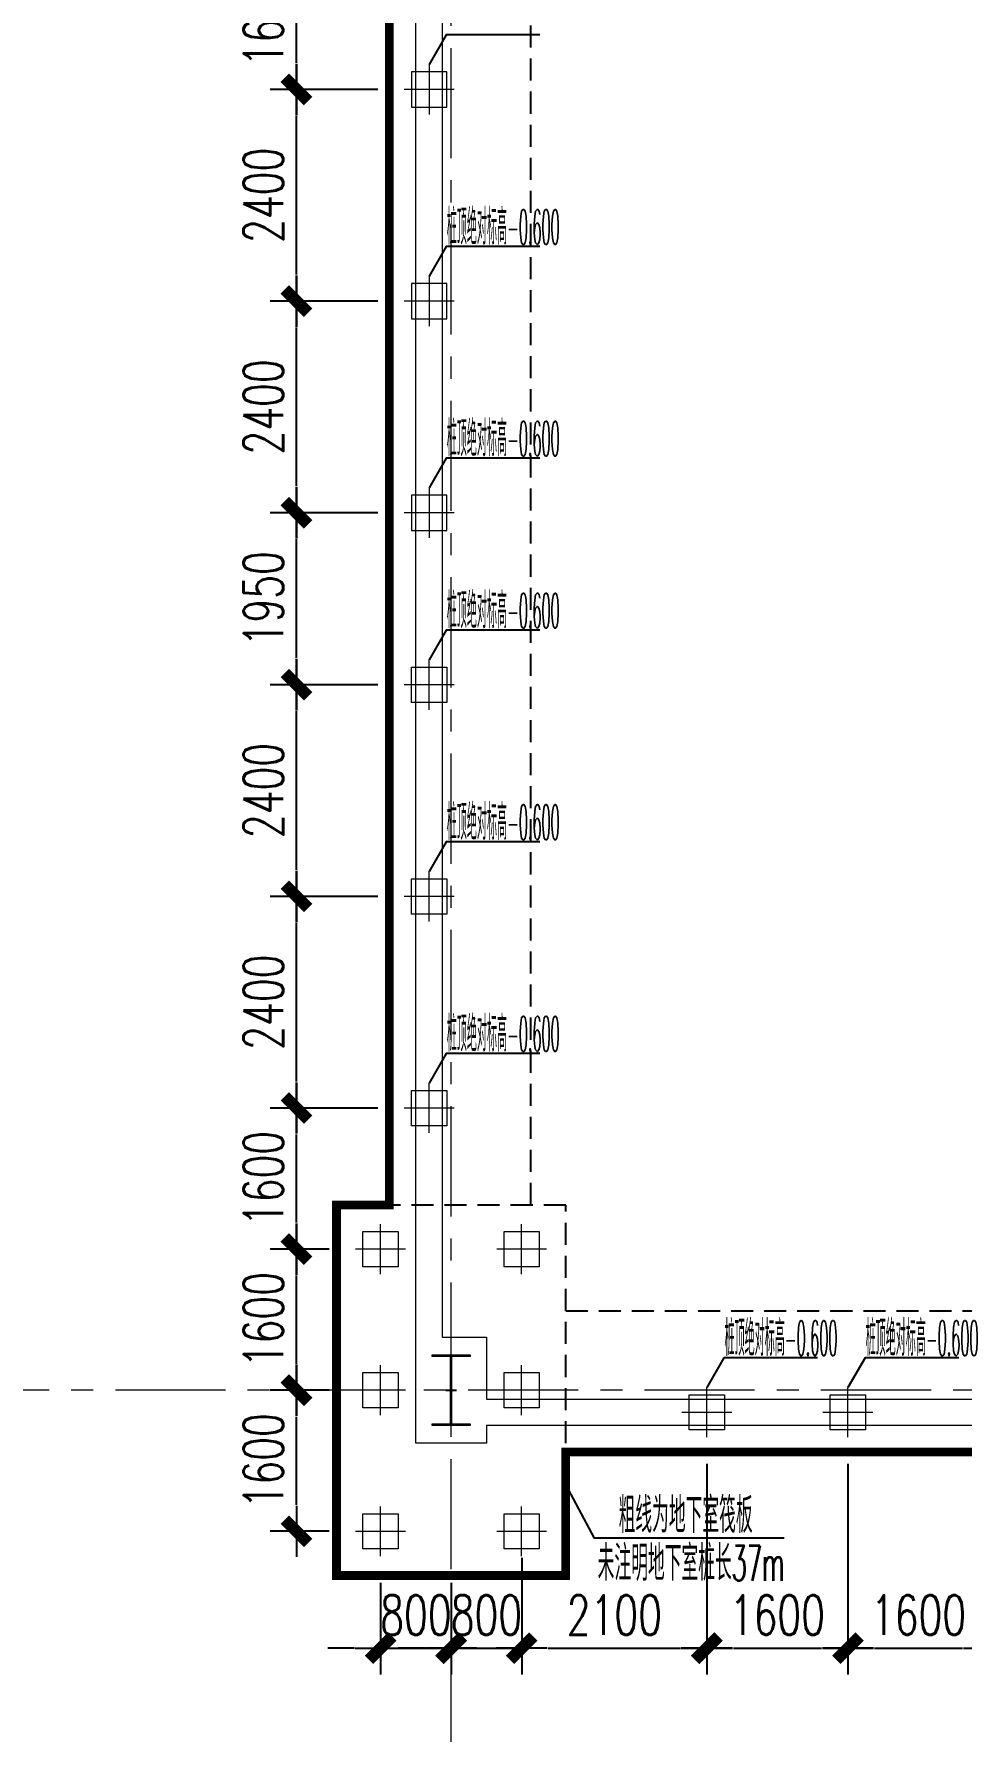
# Model space of a CAD drawing. Extents: x -1201378 to 2367219, y -619313 to 244905.
# Drawn here: x -706489 to -695976, y -205263 to -186019 of the extents above; entities that cross this region are included whole.
import ezdxf
from ezdxf.enums import TextEntityAlignment as Align

# ---------------------------------------------------------------- set-up
doc = ezdxf.new("R2010")
doc.units = 0
doc.header["$LTSCALE"] = 1000
doc.linetypes.add('CENTER', pattern=[2, 1.25, -0.25, 0.25, -0.25])
doc.linetypes.add('HIDDEN', pattern=[0.375, 0.25, -0.125])
doc.layers.get('0').update_dxf_attribs({"linetype": 'CONTINUOUS'})
doc.layers.get('Defpoints').update_dxf_attribs({"linetype": 'CONTINUOUS'})
for name, color, linetype in [('A-WINDOW', 140, 'CONTINUOUS'), ('S-BG', 131, 'CONTINUOUS'), ('S-CT1', 42, 'HIDDEN'), ('S-DIMZ', 115, 'CONTINUOUS'), ('S-DOTE1', 140, 'CENTER')]:
    doc.layers.add(name, color=color, linetype=linetype)
for name, color, linetype, lineweight in [('S-axis', 111, 'CONTINUOUS', 0), ('S-col', 2, 'CONTINUOUS', 0), ('S-ct', 2, 'CONTINUOUS', 0), ('S-dote', 5, 'CENTER', 0), ('S-zhuang', 1, 'CONTINUOUS', 0)]:
    doc.layers.add(name, color=color, linetype=linetype, lineweight=lineweight)
doc.styles.add('SS1', font='tj-romans1.shx', dxfattribs={"width": 0.7, "bigfont": 'tj-hztxt1.shx'})
doc.dimstyles.new('S-150-ARCHI', dxfattribs={"dimscale": 150, "dimtxt": 3, "dimasz": 2, "dimexe": 2, "dimexo": 2, "dimgap": 1, "dimtad": 1, "dimdec": 0, "dimzin": 0, "dimdsep": 46, "dimtxsty": 'SS1', "dimblk1": 'TT', "dimblk2": 'TT', "dimsah": 1, "dimcen": 1, "dimclrd": 256, "dimclre": 256, "dimclrt": 256, "dimadec": 0, "dimazin": 0, "dimtfac": 1, "dimtdec": 0, "dimtix": 1, "dimtmove": 2, "dimatfit": 0, "dimldrblk": 'TT', "dimfxl": 2, "dimtolj": 1, "dimtzin": 0, "dimarcsym": 0})

# ---------------------------------------------------------------- blocks, each defined once
blk = doc.blocks.new('w42343243')
at = {"layer": 'S-col'}
blk.add_lwpolyline([(-165069, 621020), (-164639, 621020), (-164639, 621002), (-164848, 621002), (-164848, 620238), (-164639, 620238), (-164639, 620220), (-165069, 620220), (-165069, 620238), (-164860, 620238), (-164860, 621002), (-165069, 621002)], close=True, dxfattribs=at)
blk = doc.blocks.new('42343')
at = {"layer": 'A-WINDOW'}
blk.add_blockref('w42343243', (18000, -17850), dxfattribs=at)
blk = doc.blocks.new('3#轴网')
at = {"layer": 'S-dote'}
for p, q in [((-101758.5, -363428.2), (-101758.5, -277944.2)), ((-78316.2, -301398.2), (-273210.6, -301398.2))]:
    blk.add_line(p, q, dxfattribs=at)
blk = doc.blocks.new('FZ-400')
for p, q in [((0, -283), (0, 283)), ((-283, 0), (283, 0))]:
    blk.add_line(p, q)
blk.add_lwpolyline([(200, -200), (-200, -200), (-200, 200), (200, 200)], close=True)
blk = doc.blocks.new('TT')
blk.add_line((-0.969, 0), (0.969, 0))
at = {"const_width": 0.45}
blk.add_lwpolyline([(-0.442, -0.442), (0.442, 0.442)], dxfattribs=at)
blk = doc.blocks.new('*D1875')
at = {"layer": 'Defpoints', "color": 0, "transparency": 16777216}
for p in [(-702558, -203281), (-701758, -203281), (-701758, -204323)]:
    blk.add_point(p, dxfattribs=at)
at = {"layer": 'S-DIMZ', "lineweight": -2, "transparency": 16777216}
for p, q in [((-702558, -203581), (-702558, -204623)), ((-701758, -203581), (-701758, -204623)), ((-702858, -204323), (-703158, -204323)), ((-702558, -204323), (-701758, -204323)), ((-701458, -204323), (-701158, -204323))]:
    blk.add_line(p, q, dxfattribs=at)
at = {"layer": 'S-DIMZ', "lineweight": -2, "transparency": 16777216, "xscale": 300, "yscale": 300, "zscale": 300}
blk.add_blockref('TT', (-702558, -204323), dxfattribs=at)
at = {"layer": 'S-DIMZ', "lineweight": -2, "transparency": 16777216, "xscale": 300, "yscale": 300, "zscale": 300, "rotation": 180}
blk.add_blockref('TT', (-701758, -204323), dxfattribs=at)
at = {"layer": 'S-DIMZ', "transparency": 16777216, "insert": (-702158, -203948), "char_height": 450, "attachment_point": 5, "style": 'SS1'}
blk.add_mtext('\\A1;800', dxfattribs=at)
blk = doc.blocks.new('*D1876')
at = {"layer": 'Defpoints', "color": 0, "transparency": 16777216}
for p in [(-700958, -202998), (-701758, -203281), (-700958, -204323)]:
    blk.add_point(p, dxfattribs=at)
at = {"layer": 'S-DIMZ', "lineweight": -2, "transparency": 16777216}
for p, q in [((-700958, -203298), (-700958, -204623)), ((-701758, -203581), (-701758, -204623)), ((-702058, -204323), (-702358, -204323)), ((-701758, -204323), (-700958, -204323)), ((-700658, -204323), (-700358, -204323))]:
    blk.add_line(p, q, dxfattribs=at)
at = {"layer": 'S-DIMZ', "lineweight": -2, "transparency": 16777216, "xscale": 300, "yscale": 300, "zscale": 300}
blk.add_blockref('TT', (-701758, -204323), dxfattribs=at)
at = {"layer": 'S-DIMZ', "lineweight": -2, "transparency": 16777216, "xscale": 300, "yscale": 300, "zscale": 300, "rotation": 180}
blk.add_blockref('TT', (-700958, -204323), dxfattribs=at)
at = {"layer": 'S-DIMZ', "transparency": 16777216, "insert": (-701358, -203948), "char_height": 450, "attachment_point": 5, "style": 'SS1'}
blk.add_mtext('\\A1;800', dxfattribs=at)
blk = doc.blocks.new('*D1877')
at = {"layer": 'Defpoints', "color": 0, "transparency": 16777216}
for p in [(-698858, -201932), (-700958, -202998), (-698858, -204323)]:
    blk.add_point(p, dxfattribs=at)
at = {"layer": 'S-DIMZ', "lineweight": -2, "transparency": 16777216}
for p, q in [((-698858, -202232), (-698858, -204623)), ((-700958, -203298), (-700958, -204623)), ((-700658, -204323), (-699158, -204323))]:
    blk.add_line(p, q, dxfattribs=at)
at = {"layer": 'S-DIMZ', "lineweight": -2, "transparency": 16777216, "xscale": 300, "yscale": 300, "zscale": 300, "rotation": 180}
blk.add_blockref('TT', (-700958, -204323), dxfattribs=at)
at = {"layer": 'S-DIMZ', "lineweight": -2, "transparency": 16777216, "xscale": 300, "yscale": 300, "zscale": 300}
blk.add_blockref('TT', (-698858, -204323), dxfattribs=at)
at = {"layer": 'S-DIMZ', "transparency": 16777216, "insert": (-699908, -203948), "char_height": 450, "attachment_point": 5, "style": 'SS1'}
blk.add_mtext('\\A1;2100', dxfattribs=at)
blk = doc.blocks.new('*D1878')
at = {"layer": 'Defpoints', "color": 0, "transparency": 16777216}
for p in [(-698858, -201932), (-697258, -201932), (-697258, -204323)]:
    blk.add_point(p, dxfattribs=at)
at = {"layer": 'S-DIMZ', "lineweight": -2, "transparency": 16777216}
for p, q in [((-698858, -202232), (-698858, -204623)), ((-697258, -202232), (-697258, -204623)), ((-698558, -204323), (-697558, -204323))]:
    blk.add_line(p, q, dxfattribs=at)
at = {"layer": 'S-DIMZ', "lineweight": -2, "transparency": 16777216, "xscale": 300, "yscale": 300, "zscale": 300, "rotation": 180}
blk.add_blockref('TT', (-698858, -204323), dxfattribs=at)
at = {"layer": 'S-DIMZ', "lineweight": -2, "transparency": 16777216, "xscale": 300, "yscale": 300, "zscale": 300}
blk.add_blockref('TT', (-697258, -204323), dxfattribs=at)
at = {"layer": 'S-DIMZ', "transparency": 16777216, "insert": (-698058, -203948), "char_height": 450, "attachment_point": 5, "style": 'SS1'}
blk.add_mtext('\\A1;1600', dxfattribs=at)
blk = doc.blocks.new('*D1879')
at = {"layer": 'Defpoints', "color": 0, "transparency": 16777216}
for p in [(-697258, -201932), (-695658, -201932), (-695658, -204323)]:
    blk.add_point(p, dxfattribs=at)
at = {"layer": 'S-DIMZ', "lineweight": -2, "transparency": 16777216}
for p, q in [((-697258, -202232), (-697258, -204623)), ((-695658, -202232), (-695658, -204623)), ((-696958, -204323), (-695958, -204323))]:
    blk.add_line(p, q, dxfattribs=at)
at = {"layer": 'S-DIMZ', "lineweight": -2, "transparency": 16777216, "xscale": 300, "yscale": 300, "zscale": 300, "rotation": 180}
blk.add_blockref('TT', (-697258, -204323), dxfattribs=at)
at = {"layer": 'S-DIMZ', "lineweight": -2, "transparency": 16777216, "xscale": 300, "yscale": 300, "zscale": 300}
blk.add_blockref('TT', (-695658, -204323), dxfattribs=at)
at = {"layer": 'S-DIMZ', "transparency": 16777216, "insert": (-696458, -203948), "char_height": 450, "attachment_point": 5, "style": 'SS1'}
blk.add_mtext('\\A1;1600', dxfattribs=at)
blk = doc.blocks.new('*D1889')
at = {"layer": 'Defpoints', "color": 0, "transparency": 16777216}
for p in [(-703512, -201398), (-702841, -201398), (-702841, -202998)]:
    blk.add_point(p, dxfattribs=at)
at = {"layer": 'S-DIMZ', "lineweight": -2, "transparency": 16777216}
for p, q in [((-703141, -201398), (-703812, -201398)), ((-703512, -202698), (-703512, -201698)), ((-703141, -202998), (-703812, -202998))]:
    blk.add_line(p, q, dxfattribs=at)
at = {"layer": 'S-DIMZ', "lineweight": -2, "transparency": 16777216, "xscale": 300, "yscale": 300, "zscale": 300}
for p, rotation in [((-703512, -201398), 90), ((-703512, -202998), 270)]:
    blk.add_blockref('TT', p, dxfattribs=dict(at, rotation=rotation))
at = {"layer": 'S-DIMZ', "transparency": 16777216, "insert": (-703887, -202198), "char_height": 450, "attachment_point": 5, "rotation": 90, "style": 'SS1'}
blk.add_mtext('\\A1;1600', dxfattribs=at)
blk = doc.blocks.new('*D1890')
at = {"layer": 'Defpoints', "color": 0, "transparency": 16777216}
for p in [(-703512, -199798), (-702841, -199798), (-702841, -201398)]:
    blk.add_point(p, dxfattribs=at)
at = {"layer": 'S-DIMZ', "lineweight": -2, "transparency": 16777216}
for p, q in [((-703141, -199798), (-703812, -199798)), ((-703512, -201098), (-703512, -200098)), ((-703141, -201398), (-703812, -201398))]:
    blk.add_line(p, q, dxfattribs=at)
at = {"layer": 'S-DIMZ', "lineweight": -2, "transparency": 16777216, "xscale": 300, "yscale": 300, "zscale": 300}
for p, rotation in [((-703512, -199798), 90), ((-703512, -201398), 270)]:
    blk.add_blockref('TT', p, dxfattribs=dict(at, rotation=rotation))
at = {"layer": 'S-DIMZ', "transparency": 16777216, "insert": (-703887, -200598), "char_height": 450, "attachment_point": 5, "rotation": 90, "style": 'SS1'}
blk.add_mtext('\\A1;1600', dxfattribs=at)
blk = doc.blocks.new('*D1891')
at = {"layer": 'Defpoints', "color": 0, "transparency": 16777216}
for p in [(-703512, -198198), (-702291, -198198), (-702841, -199798)]:
    blk.add_point(p, dxfattribs=at)
at = {"layer": 'S-DIMZ', "lineweight": -2, "transparency": 16777216}
for p, q in [((-702591, -198198), (-703812, -198198)), ((-703512, -199498), (-703512, -198498)), ((-703141, -199798), (-703812, -199798))]:
    blk.add_line(p, q, dxfattribs=at)
at = {"layer": 'S-DIMZ', "lineweight": -2, "transparency": 16777216, "xscale": 300, "yscale": 300, "zscale": 300}
for p, rotation in [((-703512, -198198), 90), ((-703512, -199798), 270)]:
    blk.add_blockref('TT', p, dxfattribs=dict(at, rotation=rotation))
at = {"layer": 'S-DIMZ', "transparency": 16777216, "insert": (-703887, -198998), "char_height": 450, "attachment_point": 5, "rotation": 90, "style": 'SS1'}
blk.add_mtext('\\A1;1600', dxfattribs=at)
blk = doc.blocks.new('*D1892')
at = {"layer": 'Defpoints', "color": 0, "transparency": 16777216}
for p in [(-703512, -195798), (-702291, -195798), (-702291, -198198)]:
    blk.add_point(p, dxfattribs=at)
at = {"layer": 'S-DIMZ', "lineweight": -2, "transparency": 16777216}
for p, q in [((-702591, -195798), (-703812, -195798)), ((-703512, -197898), (-703512, -196098)), ((-702591, -198198), (-703812, -198198))]:
    blk.add_line(p, q, dxfattribs=at)
at = {"layer": 'S-DIMZ', "lineweight": -2, "transparency": 16777216, "xscale": 300, "yscale": 300, "zscale": 300}
for p, rotation in [((-703512, -195798), 90), ((-703512, -198198), 270)]:
    blk.add_blockref('TT', p, dxfattribs=dict(at, rotation=rotation))
at = {"layer": 'S-DIMZ', "transparency": 16777216, "insert": (-703887, -196998), "char_height": 450, "attachment_point": 5, "rotation": 90, "style": 'SS1'}
blk.add_mtext('\\A1;2400', dxfattribs=at)
blk = doc.blocks.new('*D1893')
at = {"layer": 'Defpoints', "color": 0, "transparency": 16777216}
for p in [(-703512, -193398), (-702291, -193398), (-702291, -195798)]:
    blk.add_point(p, dxfattribs=at)
at = {"layer": 'S-DIMZ', "lineweight": -2, "transparency": 16777216}
for p, q in [((-702591, -193398), (-703812, -193398)), ((-703512, -195498), (-703512, -193698)), ((-702591, -195798), (-703812, -195798))]:
    blk.add_line(p, q, dxfattribs=at)
at = {"layer": 'S-DIMZ', "lineweight": -2, "transparency": 16777216, "xscale": 300, "yscale": 300, "zscale": 300}
for p, rotation in [((-703512, -193398), 90), ((-703512, -195798), 270)]:
    blk.add_blockref('TT', p, dxfattribs=dict(at, rotation=rotation))
at = {"layer": 'S-DIMZ', "transparency": 16777216, "insert": (-703887, -194598), "char_height": 450, "attachment_point": 5, "rotation": 90, "style": 'SS1'}
blk.add_mtext('\\A1;2400', dxfattribs=at)
blk = doc.blocks.new('*D1894')
at = {"layer": 'Defpoints', "color": 0, "transparency": 16777216}
for p in [(-703512, -191448), (-702291, -191448), (-702291, -193398)]:
    blk.add_point(p, dxfattribs=at)
at = {"layer": 'S-DIMZ', "lineweight": -2, "transparency": 16777216}
for p, q in [((-702591, -191448), (-703812, -191448)), ((-703512, -193098), (-703512, -191748)), ((-702591, -193398), (-703812, -193398))]:
    blk.add_line(p, q, dxfattribs=at)
at = {"layer": 'S-DIMZ', "lineweight": -2, "transparency": 16777216, "xscale": 300, "yscale": 300, "zscale": 300}
for p, rotation in [((-703512, -191448), 90), ((-703512, -193398), 270)]:
    blk.add_blockref('TT', p, dxfattribs=dict(at, rotation=rotation))
at = {"layer": 'S-DIMZ', "transparency": 16777216, "insert": (-703887, -192423), "char_height": 450, "attachment_point": 5, "rotation": 90, "style": 'SS1'}
blk.add_mtext('\\A1;1950', dxfattribs=at)
blk = doc.blocks.new('*D1895')
at = {"layer": 'Defpoints', "color": 0, "transparency": 16777216}
for p in [(-703512, -189048), (-702291, -189048), (-702291, -191448)]:
    blk.add_point(p, dxfattribs=at)
at = {"layer": 'S-DIMZ', "lineweight": -2, "transparency": 16777216}
for p, q in [((-702591, -189048), (-703812, -189048)), ((-703512, -191148), (-703512, -189348)), ((-702591, -191448), (-703812, -191448))]:
    blk.add_line(p, q, dxfattribs=at)
at = {"layer": 'S-DIMZ', "lineweight": -2, "transparency": 16777216, "xscale": 300, "yscale": 300, "zscale": 300}
for p, rotation in [((-703512, -189048), 90), ((-703512, -191448), 270)]:
    blk.add_blockref('TT', p, dxfattribs=dict(at, rotation=rotation))
at = {"layer": 'S-DIMZ', "transparency": 16777216, "insert": (-703887, -190248), "char_height": 450, "attachment_point": 5, "rotation": 90, "style": 'SS1'}
blk.add_mtext('\\A1;2400', dxfattribs=at)
blk = doc.blocks.new('*D1896')
at = {"layer": 'Defpoints', "color": 0, "transparency": 16777216}
for p in [(-703512, -186648), (-702291, -186648), (-702291, -189048)]:
    blk.add_point(p, dxfattribs=at)
at = {"layer": 'S-DIMZ', "lineweight": -2, "transparency": 16777216}
for p, q in [((-702591, -186648), (-703812, -186648)), ((-703512, -188748), (-703512, -186948)), ((-702591, -189048), (-703812, -189048))]:
    blk.add_line(p, q, dxfattribs=at)
at = {"layer": 'S-DIMZ', "lineweight": -2, "transparency": 16777216, "xscale": 300, "yscale": 300, "zscale": 300}
for p, rotation in [((-703512, -186648), 90), ((-703512, -189048), 270)]:
    blk.add_blockref('TT', p, dxfattribs=dict(at, rotation=rotation))
at = {"layer": 'S-DIMZ', "transparency": 16777216, "insert": (-703887, -187848), "char_height": 450, "attachment_point": 5, "rotation": 90, "style": 'SS1'}
blk.add_mtext('\\A1;2400', dxfattribs=at)
blk = doc.blocks.new('*D1897')
at = {"layer": 'Defpoints', "color": 0, "transparency": 16777216}
for p in [(-703512, -185048), (-702841, -185048), (-702291, -186648)]:
    blk.add_point(p, dxfattribs=at)
at = {"layer": 'S-DIMZ', "lineweight": -2, "transparency": 16777216}
for p, q in [((-703141, -185048), (-703812, -185048)), ((-703512, -186348), (-703512, -185348)), ((-702591, -186648), (-703812, -186648))]:
    blk.add_line(p, q, dxfattribs=at)
at = {"layer": 'S-DIMZ', "lineweight": -2, "transparency": 16777216, "xscale": 300, "yscale": 300, "zscale": 300}
for p, rotation in [((-703512, -185048), 90), ((-703512, -186648), 270)]:
    blk.add_blockref('TT', p, dxfattribs=dict(at, rotation=rotation))
at = {"layer": 'S-DIMZ', "transparency": 16777216, "insert": (-703887, -185848), "char_height": 450, "attachment_point": 5, "rotation": 90, "style": 'SS1'}
blk.add_mtext('\\A1;1600', dxfattribs=at)

msp = doc.modelspace()

# ---------------------------------------------------------------- linework, layer by layer
at = {"layer": 'S-BG'}
for points in [[(-700752, -186028.4), (-701814.1, -186028.4), (-702008.5, -186365.3)], [(-700752, -188428.4), (-701814.1, -188428.4), (-702008.5, -188765.3)], [(-700752, -190828.4), (-701814.1, -190828.4), (-702008.5, -191165.3)], [(-700752, -192778.4), (-701814.1, -192778.4), (-702008.5, -193115.3)], [(-700752, -195178.4), (-701814.1, -195178.4), (-702008.5, -195515.3)], [(-700752, -197578.4), (-701814.1, -197578.4), (-702008.5, -197915.3)], [(-697602, -201029.2), (-698664.1, -201029.2), (-698858.5, -201366.1)], [(-696002, -201029.2), (-697064.1, -201029.2), (-697258.5, -201366.1)], [(-697982.3, -203074.3), (-700132.9, -203074.3), (-700458.5, -202467.7)]]:
    msp.add_lwpolyline(points, dxfattribs=at)
at = {"layer": 'S-col'}
for points in [[(-702158.5, -200798.2), (-702158.5, -184048.3), (-702158.5, -182848.3), (-701358.5, -182848.3), (-701358.5, -183048.3), (-693158.5, -183048.3), (-693158.5, -182848.3), (-692358.5, -182848.3), (-692358.5, -183048.3), (-684158.5, -183048.3), (-684158.5, -182848.3), (-682958.5, -182848.3), (-682958.5, -201998.2), (-684158.5, -201998.2), (-684158.5, -201799.1), (-692358.5, -201799.1), (-692358.5, -201998.2), (-693158.5, -201998.2), (-693158.5, -201799.1), (-701358.5, -201799.1), (-701358.5, -201998.2), (-702158.5, -201998.2), (-702158.5, -200798.2)], [(-701358.5, -183348.3), (-701358.5, -184048.3), (-701858.5, -184048.3), (-701858.5, -200798.2), (-701358.5, -200798.2), (-701358.5, -201499.1), (-693158.5, -201499.1), (-693158.5, -200798.2), (-692358.5, -200798.2), (-692358.5, -201499.1), (-690158.5, -201499.1), (-690158.5, -183348.3), (-692358.5, -183348.3), (-692358.5, -184048.3), (-693158.5, -184048.3), (-693158.5, -183348.3), (-701358.5, -183348.3)]]:
    msp.add_lwpolyline(points, dxfattribs=at)
at = {"layer": 'S-ct', "const_width": 100}
msp.add_lwpolyline([(-702458.5, -185548.2), (-702458.5, -199298.2), (-703058.5, -199298.2), (-703058.5, -203498.2), (-700458.5, -203498.2), (-700458.5, -202099.1), (-694058.5, -202099.1), (-694058.5, -203498.2), (-691458.5, -203498.2), (-691458.5, -202099.1), (-685058.5, -202099.1), (-685058.5, -203498.2), (-682458.5, -203498.2), (-682458.5, -199298.2), (-682658.5, -199298.2), (-682658.5, -196698.2), (-682458.3, -196698.2), (-682458.3, -194098.2), (-682658.5, -194098.2), (-682658.5, -190748.2), (-682458.3, -190748.2), (-682458.3, -188148.2), (-682658.5, -188148.2), (-682658.5, -185548.2)], dxfattribs=at)
at = {"layer": 'S-CT1'}
for p, q in [((-700858.5, -185548.2), (-700858.5, -199298.2)), ((-700458.5, -200498.1), (-694058.5, -200498.5))]:
    msp.add_line(p, q, dxfattribs=at)
msp.add_lwpolyline([(-700458.5, -203498.2), (-700458.5, -199298.2), (-703058.5, -199298.2), (-703058.5, -203498.2)], close=True, dxfattribs=at)
at = {"layer": 'S-DOTE1', "ltscale": 0.25}
for p, q in [((-701818.5, -201398.2), (-701698.5, -201398.2)), ((-701758.5, -201338.2), (-701758.5, -201458.2))]:
    msp.add_line(p, q, dxfattribs=at)

# ---------------------------------------------------------------- block references
at = {"layer": 'S-axis'}
msp.add_blockref('3#轴网', (-600000, 100000), dxfattribs=at)
at = {"layer": 'S-col'}
msp.add_blockref('42343', (-554904.3, -804168.2), dxfattribs=at)
at = {"layer": 'S-zhuang', "color": 0, "ltscale": 0.5, "xscale": -1, "rotation": 90}
for p in [(-702008.5, -186648.2), (-702008.5, -189048.2), (-702008.5, -191448.2)]:
    msp.add_blockref('FZ-400', p, dxfattribs=at)
at = {"layer": 'S-zhuang', "color": 0, "ltscale": 0.5, "rotation": 90}
for p in [(-702008.5, -193398.2), (-702008.5, -195798.2), (-702008.5, -198198.2), (-702558.5, -199798.2), (-700958.5, -199798.2), (-702558.5, -201398.2), (-700958.5, -201398.2), (-698858.5, -201649), (-697258.5, -201649), (-702558.5, -202998.2), (-700958.5, -202998.2)]:
    msp.add_blockref('FZ-400', p, dxfattribs=at)

# ---------------------------------------------------------------- texts
at = {"layer": 'S-BG', "style": 'SS1'}
for s, width, p in [('桩顶绝对标高-0.600', 0.3, (-701807.8, -188208.1)), ('桩顶绝对标高-0.600', 0.3, (-701807.8, -190608.1)), ('桩顶绝对标高-0.600', 0.3, (-701807.8, -192558.1)), ('桩顶绝对标高-0.600', 0.3, (-701807.8, -194958.1)), ('桩顶绝对标高-0.600', 0.3, (-701807.8, -197358.1)), ('桩顶绝对标高-0.600', 0.3, (-698657.8, -200808.8)), ('桩顶绝对标高-0.600', 0.3, (-697057.8, -200808.8)), ('粗线为地下室筏板', 0.5, (-699859.1, -202816.1)), ('未注明地下室桩长37m', 0.5, (-700096.3, -203359.1))]:
    msp.add_text(s, height=400, dxfattribs=dict(at, width=width)).set_placement(p, align=Align.MIDDLE_LEFT)

# ---------------------------------------------------------------- dimensions: what is measured, and where the dimension line sits
at = {"layer": 'S-DIMZ'}
for base, p1, p2, picture, middle in [((-703511.9, -185048.2), (-702291.3, -186648.2), (-702841.3, -185048.2), '*D1897', (-703886.9, -185848.2)), ((-703511.9, -186648.2), (-702291.3, -189048.2), (-702291.3, -186648.2), '*D1896', (-703886.9, -187848.2)), ((-703511.9, -189048.2), (-702291.3, -191448.2), (-702291.3, -189048.2), '*D1895', (-703886.9, -190248.2)), ((-703511.9, -191448.2), (-702291.3, -193398.2), (-702291.3, -191448.2), '*D1894', (-703886.9, -192423.2)), ((-703511.9, -193398.2), (-702291.3, -195798.2), (-702291.3, -193398.2), '*D1893', (-703886.9, -194598.2)), ((-703511.9, -195798.2), (-702291.3, -198198.2), (-702291.3, -195798.2), '*D1892', (-703886.9, -196998.2)), ((-703511.9, -198198.2), (-702841.3, -199798.2), (-702291.3, -198198.2), '*D1891', (-703886.9, -198998.2)), ((-703511.9, -199798.2), (-702841.3, -201398.2), (-702841.3, -199798.2), '*D1890', (-703886.9, -200598.2)), ((-703511.9, -201398.2), (-702841.3, -202998.2), (-702841.3, -201398.2), '*D1889', (-703886.9, -202198.2))]:
    dim = msp.add_linear_dim(base=base, p1=p1, p2=p2, angle=90, dimstyle='S-150-ARCHI', dxfattribs=at)
    dim.commit()
    dim.dimension.update_dxf_attribs({"geometry": picture, "text_midpoint": middle})
for base, p1, p2, picture, middle in [((-698858.5, -204323), (-700958.5, -202998.2), (-698858.5, -201931.8), '*D1877', (-699908.5, -203948)), ((-697258.5, -204323), (-698858.5, -201931.8), (-697258.5, -201931.8), '*D1878', (-698058.5, -203948)), ((-695658.5, -204323), (-697258.5, -201931.8), (-695658.5, -201931.8), '*D1879', (-696458.5, -203948)), ((-700958.5, -204323), (-701758.5, -203281), (-700958.5, -202998.2), '*D1876', (-701358.5, -203948)), ((-701758.5, -204323), (-702558.5, -203281), (-701758.5, -203281), '*D1875', (-702158.5, -203948))]:
    dim = msp.add_linear_dim(base=base, p1=p1, p2=p2, dimstyle='S-150-ARCHI', dxfattribs=at)
    dim.commit()
    dim.dimension.update_dxf_attribs({"geometry": picture, "text_midpoint": middle})

doc.saveas('drawing.dxf')
